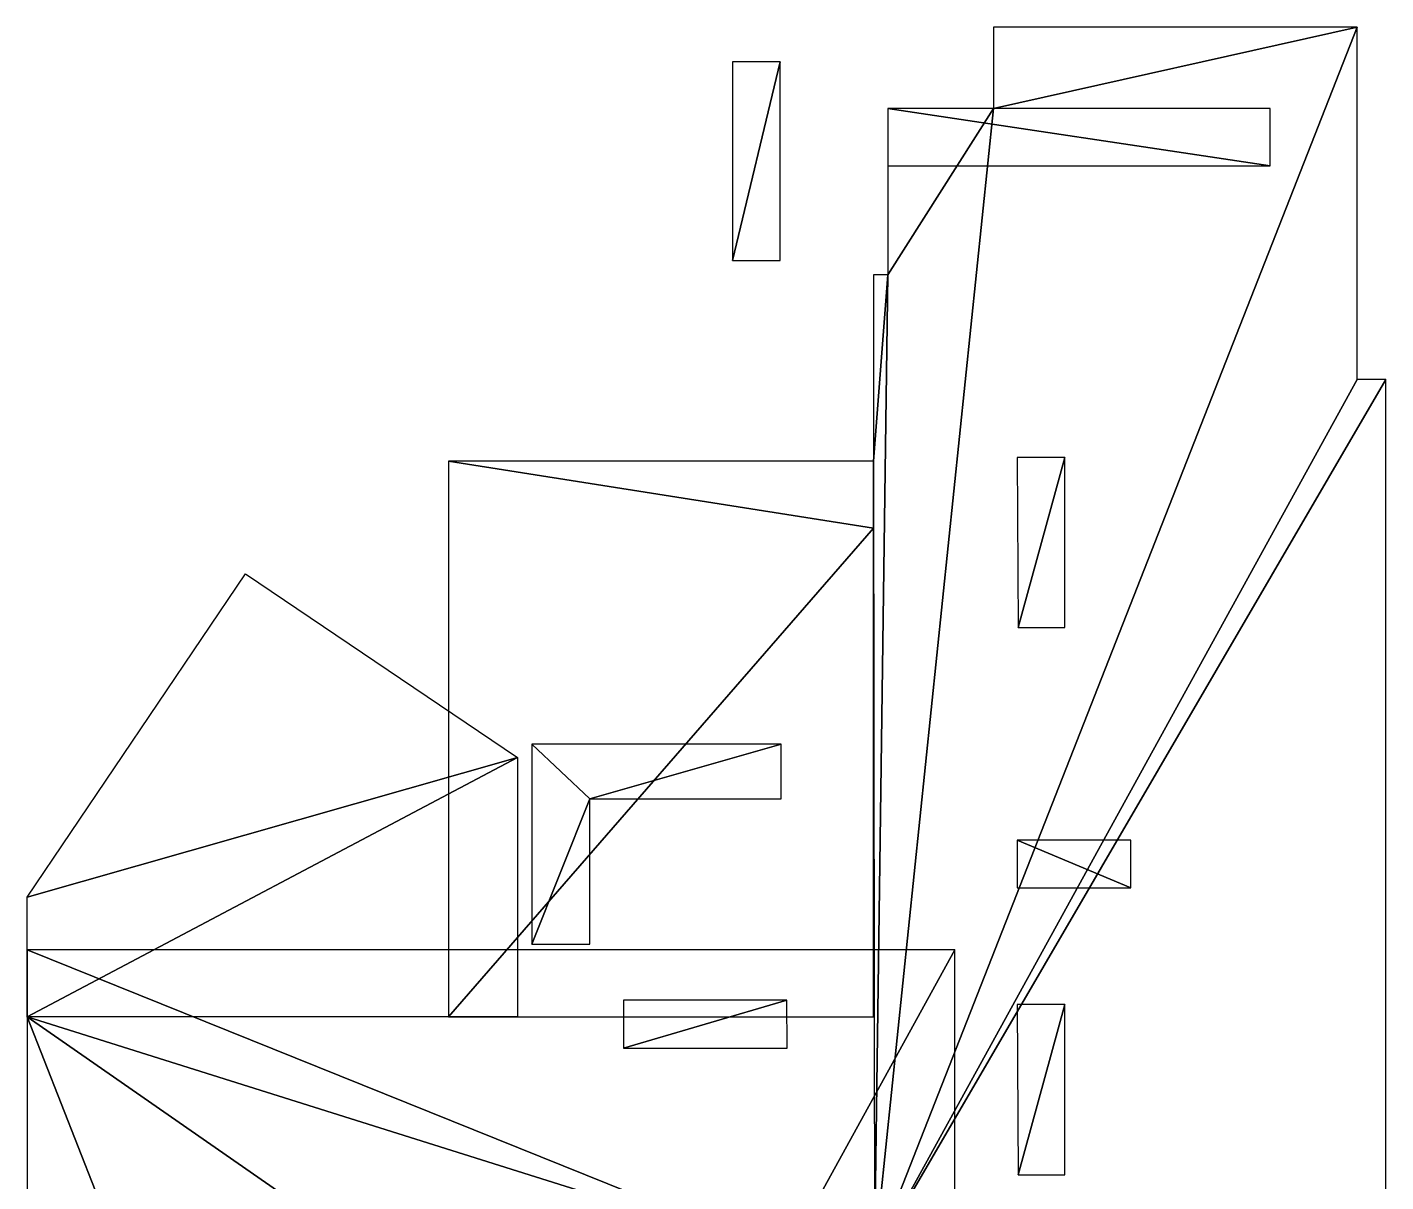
# Model space of a CAD drawing. Header units: feet. Extents: x -467 to 251, y -362 to 412.
# Drawn here: x 200.16 to 214.36, y 34.44 to 46.52 of the extents above; entities that cross this region are included whole.
import ezdxf

# ---------------------------------------------------------------- set-up
doc = ezdxf.new("R2010")
doc.units = ezdxf.units.FT
doc.header["$MEASUREMENT"] = 0
for name, color, linetype in [('10-MESADAS-3D', 6, 'Continuous'), ('10-TECHOS-3F-I-3D', 50, 'Continuous'), ('10-TECHOS-3F-S-3D', 10, 'Continuous'), ('11-MESADAS-3D', 6, 'Continuous'), ('11-TECHOS-3F-I-3D', 50, 'Continuous'), ('11-TECHOS-3F-S-3D', 10, 'Continuous')]:
    doc.layers.add(name, color=color, linetype=linetype)

msp = doc.modelspace()

# ---------------------------------------------------------------- meshes
at = {"layer": '10-MESADAS-3D'}
mesh = msp.add_polyface(dxfattribs=at)
corners = [(207.532, 44.075, 0.87), (208.032, 44.075, 0.87), (208.032, 46.152, 0.87), (207.532, 46.152, 0.87)]
mesh.append_faces([[corners[k] for k in face] for face in [(0, 2, 3, 3), (0, 1, 2, 2)]], dxfattribs={"vtx0": -1, "vtx1": -1, "vtx2": -1, "vtx3": -1})
mesh = msp.add_polyface(dxfattribs=at)
corners = [(207.532, 44.075, 0.84), (208.032, 44.075, 0.84), (208.032, 46.152, 0.84), (207.532, 46.152, 0.84)]
mesh.append_faces([[corners[k] for k in face] for face in [(0, 2, 3, 3), (0, 1, 2, 2)]], dxfattribs={"vtx0": -1, "vtx1": -1, "vtx2": -1, "vtx3": -1})
mesh = msp.add_polyface(dxfattribs=at)
corners = [(209.158, 45.665, 2.1), (209.158, 45.065, 2.1), (213.153, 45.065, 2.1), (213.153, 45.665, 2.1)]
mesh.append_faces([[corners[k] for k in face] for face in [(0, 2, 3, 3), (0, 1, 2, 2)]], dxfattribs={"vtx0": -1, "vtx1": -1, "vtx2": -1, "vtx3": -1})
mesh = msp.add_polyface(dxfattribs=at)
corners = [(209.158, 45.665, 2.07), (209.158, 45.065, 2.07), (213.153, 45.065, 2.07), (213.153, 45.665, 2.07)]
mesh.append_faces([[corners[k] for k in face] for face in [(0, 2, 3, 3), (0, 1, 2, 2)]], dxfattribs={"vtx0": -1, "vtx1": -1, "vtx2": -1, "vtx3": -1})
mesh = msp.add_polyface(dxfattribs=at)
corners = [(206.041, 38.444, 0.87), (208.042, 38.444, 0.87), (208.042, 39.019, 0.87), (205.433, 39.019, 0.87), (205.433, 36.927, 0.87), (206.041, 36.927, 0.87)]
mesh.append_faces([[corners[k] for k in face] for face in [(5, 0, 4, 4), (0, 3, 4, 4), (0, 2, 3, 3), (0, 1, 2, 2)]], dxfattribs={"vtx0": -1, "vtx1": -1, "vtx2": -1, "vtx3": -1})
mesh = msp.add_polyface(dxfattribs=at)
corners = [(206.041, 38.444, 0.84), (208.042, 38.444, 0.84), (208.042, 39.019, 0.84), (205.433, 39.019, 0.84), (205.433, 36.927, 0.84), (206.041, 36.927, 0.84)]
mesh.append_faces([[corners[k] for k in face] for face in [(5, 0, 4, 4), (0, 3, 4, 4), (0, 2, 3, 3), (0, 1, 2, 2)]], dxfattribs={"vtx0": -1, "vtx1": -1, "vtx2": -1, "vtx3": -1})
mesh = msp.add_polyface(dxfattribs=at)
corners = [(211.697, 37.515, 0.87), (211.697, 38.015, 0.87), (210.508, 38.015, 0.87), (210.508, 37.515, 0.87)]
mesh.append_faces([[corners[k] for k in face] for face in [(0, 2, 3, 3), (0, 1, 2, 2)]], dxfattribs={"vtx0": -1, "vtx1": -1, "vtx2": -1, "vtx3": -1})
mesh = msp.add_polyface(dxfattribs=at)
corners = [(211.697, 37.515, 0.84), (211.697, 38.015, 0.84), (210.508, 38.015, 0.84), (210.508, 37.515, 0.84)]
mesh.append_faces([[corners[k] for k in face] for face in [(0, 2, 3, 3), (0, 1, 2, 2)]], dxfattribs={"vtx0": -1, "vtx1": -1, "vtx2": -1, "vtx3": -1})
mesh = msp.add_polyface(dxfattribs=at)
corners = [(208.101, 36.341, 1), (206.394, 36.341, 1), (206.394, 35.84, 1), (208.103, 35.84, 1)]
mesh.append_faces([[corners[k] for k in face] for face in [(0, 2, 3, 3), (0, 1, 2, 2)]], dxfattribs={"vtx0": -1, "vtx1": -1, "vtx2": -1, "vtx3": -1})
mesh = msp.add_polyface(dxfattribs=at)
corners = [(208.101, 36.341, 0.97), (206.394, 36.341, 0.97), (206.394, 35.84, 0.97), (208.103, 35.84, 0.97)]
mesh.append_faces([[corners[k] for k in face] for face in [(0, 2, 3, 3), (0, 1, 2, 2)]], dxfattribs={"vtx0": -1, "vtx1": -1, "vtx2": -1, "vtx3": -1})
mesh = msp.add_polyface(dxfattribs=at)
corners = [(210.518, 34.515, 2.1), (211.008, 34.515, 2.1), (211.008, 36.295, 2.1), (210.508, 36.295, 2.1)]
mesh.append_faces([[corners[k] for k in face] for face in [(0, 2, 3, 3), (0, 1, 2, 2)]], dxfattribs={"vtx0": -1, "vtx1": -1, "vtx2": -1, "vtx3": -1})
mesh = msp.add_polyface(dxfattribs=at)
corners = [(210.518, 34.515, 2.07), (211.008, 34.515, 2.07), (211.008, 36.295, 2.07), (210.508, 36.295, 2.07)]
mesh.append_faces([[corners[k] for k in face] for face in [(0, 2, 3, 3), (0, 1, 2, 2)]], dxfattribs={"vtx0": -1, "vtx1": -1, "vtx2": -1, "vtx3": -1})
at = {"layer": '10-TECHOS-3F-I-3D'}
mesh = msp.add_polyface(dxfattribs=at)
corners = [(205.283, 38.877, 3.289), (205.283, 36.166, 3.744), (200.158, 36.165, 2.47), (200.158, 37.416, 2.26), (202.441, 40.797, 2.26)]
mesh.append_faces([[corners[k] for k in face] for face in [(0, 3, 4, 4), (0, 2, 3, 3), (0, 1, 2, 2)]], dxfattribs={"vtx0": -1, "vtx1": -1, "vtx2": -1, "vtx3": -1})
mesh = msp.add_polyface(dxfattribs=at)
corners = [(205.283, 38.877, 3.289), (205.283, 36.166, 3.744), (200.158, 36.165, 2.47), (200.158, 37.416, 2.26), (202.441, 40.797, 2.26)]
mesh.append_faces([[corners[k] for k in face] for face in [(0, 3, 4, 4), (0, 2, 3, 3), (0, 1, 2, 2)]], dxfattribs={"vtx0": -1, "vtx1": -1, "vtx2": -1, "vtx3": -1})
mesh = msp.add_polyface(dxfattribs=at)
corners = [(205.283, 38.877, 3.289), (205.283, 36.166, 3.744), (200.158, 36.165, 2.47), (200.158, 37.416, 2.26), (202.441, 40.797, 2.26)]
mesh.append_faces([[corners[k] for k in face] for face in [(0, 3, 4, 4), (0, 2, 3, 3), (0, 1, 2, 2)]], dxfattribs={"vtx0": -1, "vtx1": -1, "vtx2": -1, "vtx3": -1})
mesh = msp.add_polyface(dxfattribs=at)
corners = [(205.283, 38.877, 3.289), (205.283, 36.166, 3.744), (200.158, 36.165, 2.47), (200.158, 37.416, 2.26), (202.441, 40.797, 2.26)]
mesh.append_faces([[corners[k] for k in face] for face in [(0, 3, 4, 4), (0, 2, 3, 3), (0, 1, 2, 2)]], dxfattribs={"vtx0": -1, "vtx1": -1, "vtx2": -1, "vtx3": -1})
at = {"layer": '10-TECHOS-3F-S-3D'}
mesh = msp.add_polyface(dxfattribs=at)
corners = [(205.283, 38.877, 3.429), (205.283, 36.166, 3.884), (200.158, 36.165, 2.61), (200.158, 37.416, 2.4), (202.441, 40.797, 2.4)]
mesh.append_faces([[corners[k] for k in face] for face in [(0, 3, 4, 4), (0, 2, 3, 3), (0, 1, 2, 2)]], dxfattribs={"vtx0": -1, "vtx1": -1, "vtx2": -1, "vtx3": -1})
mesh = msp.add_polyface(dxfattribs=at)
corners = [(205.283, 38.877, 3.429), (205.283, 36.166, 3.884), (200.158, 36.165, 2.61), (200.158, 37.416, 2.4), (202.441, 40.797, 2.4)]
mesh.append_faces([[corners[k] for k in face] for face in [(0, 3, 4, 4), (0, 2, 3, 3), (0, 1, 2, 2)]], dxfattribs={"vtx0": -1, "vtx1": -1, "vtx2": -1, "vtx3": -1})
mesh = msp.add_polyface(dxfattribs=at)
corners = [(205.283, 38.877, 3.429), (205.283, 36.166, 3.884), (200.158, 36.165, 2.61), (200.158, 37.416, 2.4), (202.441, 40.797, 2.4)]
mesh.append_faces([[corners[k] for k in face] for face in [(0, 3, 4, 4), (0, 2, 3, 3), (0, 1, 2, 2)]], dxfattribs={"vtx0": -1, "vtx1": -1, "vtx2": -1, "vtx3": -1})
mesh = msp.add_polyface(dxfattribs=at)
corners = [(205.283, 38.877, 3.429), (205.283, 36.166, 3.884), (200.158, 36.165, 2.61), (200.158, 37.416, 2.4), (202.441, 40.797, 2.4)]
mesh.append_faces([[corners[k] for k in face] for face in [(0, 3, 4, 4), (0, 2, 3, 3), (0, 1, 2, 2)]], dxfattribs={"vtx0": -1, "vtx1": -1, "vtx2": -1, "vtx3": -1})
at = {"layer": '11-MESADAS-3D'}
mesh = msp.add_polyface(dxfattribs=at)
corners = [(207.532, 44.075, 3.87), (208.032, 44.075, 3.87), (208.032, 46.152, 3.87), (207.532, 46.152, 3.87)]
mesh.append_faces([[corners[k] for k in face] for face in [(0, 2, 3, 3), (0, 1, 2, 2)]], dxfattribs={"vtx0": -1, "vtx1": -1, "vtx2": -1, "vtx3": -1})
mesh = msp.add_polyface(dxfattribs=at)
corners = [(207.532, 44.075, 3.84), (208.032, 44.075, 3.84), (208.032, 46.152, 3.84), (207.532, 46.152, 3.84)]
mesh.append_faces([[corners[k] for k in face] for face in [(0, 2, 3, 3), (0, 1, 2, 2)]], dxfattribs={"vtx0": -1, "vtx1": -1, "vtx2": -1, "vtx3": -1})
mesh = msp.add_polyface(dxfattribs=at)
corners = [(209.158, 45.665, 5.1), (209.158, 45.065, 5.1), (213.153, 45.065, 5.1), (213.153, 45.665, 5.1)]
mesh.append_faces([[corners[k] for k in face] for face in [(0, 2, 3, 3), (0, 1, 2, 2)]], dxfattribs={"vtx0": -1, "vtx1": -1, "vtx2": -1, "vtx3": -1})
mesh = msp.add_polyface(dxfattribs=at)
corners = [(209.158, 45.665, 5.07), (209.158, 45.065, 5.07), (213.153, 45.065, 5.07), (213.153, 45.665, 5.07)]
mesh.append_faces([[corners[k] for k in face] for face in [(0, 2, 3, 3), (0, 1, 2, 2)]], dxfattribs={"vtx0": -1, "vtx1": -1, "vtx2": -1, "vtx3": -1})
mesh = msp.add_polyface(dxfattribs=at)
corners = [(210.518, 40.236, 5.1), (211.008, 40.236, 5.1), (211.008, 42.015, 5.1), (210.508, 42.015, 5.1)]
mesh.append_faces([[corners[k] for k in face] for face in [(0, 2, 3, 3), (0, 1, 2, 2)]], dxfattribs={"vtx0": -1, "vtx1": -1, "vtx2": -1, "vtx3": -1})
mesh = msp.add_polyface(dxfattribs=at)
corners = [(210.518, 40.236, 5.07), (211.008, 40.236, 5.07), (211.008, 42.015, 5.07), (210.508, 42.015, 5.07)]
mesh.append_faces([[corners[k] for k in face] for face in [(0, 2, 3, 3), (0, 1, 2, 2)]], dxfattribs={"vtx0": -1, "vtx1": -1, "vtx2": -1, "vtx3": -1})
mesh = msp.add_polyface(dxfattribs=at)
corners = [(206.041, 38.444, 3.87), (208.042, 38.444, 3.87), (208.042, 39.019, 3.87), (205.433, 39.019, 3.87), (205.433, 36.927, 3.87), (206.041, 36.927, 3.87)]
mesh.append_faces([[corners[k] for k in face] for face in [(5, 0, 4, 4), (0, 3, 4, 4), (0, 2, 3, 3), (0, 1, 2, 2)]], dxfattribs={"vtx0": -1, "vtx1": -1, "vtx2": -1, "vtx3": -1})
mesh = msp.add_polyface(dxfattribs=at)
corners = [(206.041, 38.444, 3.84), (208.042, 38.444, 3.84), (208.042, 39.019, 3.84), (205.433, 39.019, 3.84), (205.433, 36.927, 3.84), (206.041, 36.927, 3.84)]
mesh.append_faces([[corners[k] for k in face] for face in [(5, 0, 4, 4), (0, 3, 4, 4), (0, 2, 3, 3), (0, 1, 2, 2)]], dxfattribs={"vtx0": -1, "vtx1": -1, "vtx2": -1, "vtx3": -1})
mesh = msp.add_polyface(dxfattribs=at)
corners = [(211.697, 37.515, 3.87), (211.697, 38.015, 3.87), (210.508, 38.015, 3.87), (210.508, 37.515, 3.87)]
mesh.append_faces([[corners[k] for k in face] for face in [(0, 2, 3, 3), (0, 1, 2, 2)]], dxfattribs={"vtx0": -1, "vtx1": -1, "vtx2": -1, "vtx3": -1})
mesh = msp.add_polyface(dxfattribs=at)
corners = [(211.697, 37.515, 3.84), (211.697, 38.015, 3.84), (210.508, 38.015, 3.84), (210.508, 37.515, 3.84)]
mesh.append_faces([[corners[k] for k in face] for face in [(0, 2, 3, 3), (0, 1, 2, 2)]], dxfattribs={"vtx0": -1, "vtx1": -1, "vtx2": -1, "vtx3": -1})
mesh = msp.add_polyface(dxfattribs=at)
corners = [(208.101, 36.341, 4), (206.394, 36.341, 4), (206.394, 35.84, 4), (208.103, 35.84, 4)]
mesh.append_faces([[corners[k] for k in face] for face in [(0, 2, 3, 3), (0, 1, 2, 2)]], dxfattribs={"vtx0": -1, "vtx1": -1, "vtx2": -1, "vtx3": -1})
mesh = msp.add_polyface(dxfattribs=at)
corners = [(208.101, 36.341, 3.97), (206.394, 36.341, 3.97), (206.394, 35.84, 3.97), (208.103, 35.84, 3.97)]
mesh.append_faces([[corners[k] for k in face] for face in [(0, 2, 3, 3), (0, 1, 2, 2)]], dxfattribs={"vtx0": -1, "vtx1": -1, "vtx2": -1, "vtx3": -1})
mesh = msp.add_polyface(dxfattribs=at)
corners = [(210.518, 34.515, 5.1), (211.008, 34.515, 5.1), (211.008, 36.295, 5.1), (210.508, 36.295, 5.1)]
mesh.append_faces([[corners[k] for k in face] for face in [(0, 2, 3, 3), (0, 1, 2, 2)]], dxfattribs={"vtx0": -1, "vtx1": -1, "vtx2": -1, "vtx3": -1})
mesh = msp.add_polyface(dxfattribs=at)
corners = [(210.518, 34.515, 5.07), (211.008, 34.515, 5.07), (211.008, 36.295, 5.07), (210.508, 36.295, 5.07)]
mesh.append_faces([[corners[k] for k in face] for face in [(0, 2, 3, 3), (0, 1, 2, 2)]], dxfattribs={"vtx0": -1, "vtx1": -1, "vtx2": -1, "vtx3": -1})
at = {"layer": '11-TECHOS-3F-I-3D'}
mesh = msp.add_polyface(dxfattribs=at)
corners = [(209.016, 33.661, 6.964), (214.363, 33.661, 5.36), (214.363, 42.831, 5.36), (214.063, 42.831, 5.45), (214.063, 46.515, 5.45), (210.261, 46.515, 6.59), (210.261, 45.665, 6.59), (209.158, 45.665, 6.921), (209.158, 43.925, 6.921), (209.008, 43.925, 6.966), (209.008, 41.977, 6.966)]
mesh.append_faces([[corners[k] for k in face] for face in [(0, 8, 10, 10), (0, 6, 8, 8), (0, 4, 6, 6), (8, 9, 10, 10), (6, 7, 8, 8), (4, 5, 6, 6), (0, 3, 4, 4), (0, 2, 3, 3), (0, 1, 2, 2)]], dxfattribs={"vtx0": -1, "vtx1": -1, "vtx2": -1, "vtx3": -1})
mesh = msp.add_polyface(dxfattribs=at)
corners = [(209.016, 33.661, 6.964), (214.363, 33.661, 5.36), (214.363, 42.831, 5.36), (214.063, 42.831, 5.45), (214.063, 46.515, 5.45), (210.261, 46.515, 6.59), (210.261, 45.665, 6.59), (209.158, 45.665, 6.921), (209.158, 43.925, 6.921), (209.008, 43.925, 6.966), (209.008, 41.977, 6.966)]
mesh.append_faces([[corners[k] for k in face] for face in [(0, 8, 10, 10), (0, 6, 8, 8), (0, 4, 6, 6), (8, 9, 10, 10), (6, 7, 8, 8), (4, 5, 6, 6), (0, 3, 4, 4), (0, 2, 3, 3), (0, 1, 2, 2)]], dxfattribs={"vtx0": -1, "vtx1": -1, "vtx2": -1, "vtx3": -1})
mesh = msp.add_polyface(dxfattribs=at)
corners = [(209.016, 33.661, 6.964), (214.363, 33.661, 5.36), (214.363, 42.831, 5.36), (214.063, 42.831, 5.45), (214.063, 46.515, 5.45), (210.261, 46.515, 6.59), (210.261, 45.665, 6.59), (209.158, 45.665, 6.921), (209.158, 43.925, 6.921), (209.008, 43.925, 6.966), (209.008, 41.977, 6.966)]
mesh.append_faces([[corners[k] for k in face] for face in [(0, 8, 10, 10), (0, 6, 8, 8), (0, 4, 6, 6), (8, 9, 10, 10), (6, 7, 8, 8), (4, 5, 6, 6), (0, 3, 4, 4), (0, 2, 3, 3), (0, 1, 2, 2)]], dxfattribs={"vtx0": -1, "vtx1": -1, "vtx2": -1, "vtx3": -1})
mesh = msp.add_polyface(dxfattribs=at)
corners = [(209.016, 33.661, 6.964), (214.363, 33.661, 5.36), (214.363, 42.831, 5.36), (214.063, 42.831, 5.45), (214.063, 46.515, 5.45), (210.261, 46.515, 6.59), (210.261, 45.665, 6.59), (209.158, 45.665, 6.921), (209.158, 43.925, 6.921), (209.008, 43.925, 6.966), (209.008, 41.977, 6.966)]
mesh.append_faces([[corners[k] for k in face] for face in [(0, 8, 10, 10), (0, 6, 8, 8), (0, 4, 6, 6), (8, 9, 10, 10), (6, 7, 8, 8), (4, 5, 6, 6), (0, 3, 4, 4), (0, 2, 3, 3), (0, 1, 2, 2)]], dxfattribs={"vtx0": -1, "vtx1": -1, "vtx2": -1, "vtx3": -1})
mesh = msp.add_polyface(dxfattribs=at)
corners = [(209.008, 41.277, 6.966), (209.008, 41.977, 6.966), (204.564, 41.977, 5.633), (204.564, 36.165, 5.633), (209.008, 36.166, 6.966)]
mesh.append_faces([[corners[k] for k in face] for face in [(0, 3, 4, 4), (0, 2, 3, 3), (0, 1, 2, 2)]], dxfattribs={"vtx0": -1, "vtx1": -1, "vtx2": -1, "vtx3": -1})
mesh = msp.add_polyface(dxfattribs=at)
corners = [(209.008, 41.277, 6.966), (209.008, 41.977, 6.966), (204.564, 41.977, 5.633), (204.564, 36.165, 5.633), (209.008, 36.166, 6.966)]
mesh.append_faces([[corners[k] for k in face] for face in [(0, 3, 4, 4), (0, 2, 3, 3), (0, 1, 2, 2)]], dxfattribs={"vtx0": -1, "vtx1": -1, "vtx2": -1, "vtx3": -1})
mesh = msp.add_polyface(dxfattribs=at)
corners = [(209.008, 41.277, 6.966), (209.008, 41.977, 6.966), (204.564, 41.977, 5.633), (204.564, 36.165, 5.633), (209.008, 36.166, 6.966)]
mesh.append_faces([[corners[k] for k in face] for face in [(0, 3, 4, 4), (0, 2, 3, 3), (0, 1, 2, 2)]], dxfattribs={"vtx0": -1, "vtx1": -1, "vtx2": -1, "vtx3": -1})
mesh = msp.add_polyface(dxfattribs=at)
corners = [(209.008, 41.277, 6.966), (209.008, 41.977, 6.966), (204.564, 41.977, 5.633), (204.564, 36.165, 5.633), (209.008, 36.166, 6.966)]
mesh.append_faces([[corners[k] for k in face] for face in [(0, 3, 4, 4), (0, 2, 3, 3), (0, 1, 2, 2)]], dxfattribs={"vtx0": -1, "vtx1": -1, "vtx2": -1, "vtx3": -1})
mesh = msp.add_polyface(dxfattribs=at)
corners = [(202.113, 31.181, 7.015), (202.113, 29.165, 6.41), (205.45, 29.165, 6.41), (205.482, 29.349, 6.465), (205.558, 29.685, 6.566), (205.721, 30.096, 6.689), (206.112, 30.562, 6.829), (206.343, 30.774, 6.892), (206.495, 30.86, 6.918), (206.994, 31.034, 6.97), (207.428, 31.11, 6.993), (207.797, 31.066, 6.98), (208.098, 31.001, 6.961), (208.098, 33.665, 7.76), (209.858, 33.665, 7.76), (209.858, 36.865, 8.72), (200.158, 36.865, 8.72), (200.158, 36.165, 8.51), (200.158, 31.181, 7.015)]
mesh.append_faces([[corners[k] for k in face] for face in [(18, 0, 17, 17), (0, 10, 17, 17), (10, 13, 17, 17), (10, 11, 13, 13), (13, 16, 17, 17), (13, 15, 16, 16), (13, 14, 15, 15), (11, 12, 13, 13), (0, 9, 10, 10), (0, 8, 9, 9), (0, 7, 8, 8), (0, 6, 7, 7), (0, 5, 6, 6), (0, 4, 5, 5), (0, 3, 4, 4), (0, 2, 3, 3), (0, 1, 2, 2)]], dxfattribs={"vtx0": -1, "vtx1": -1, "vtx2": -1, "vtx3": -1})
mesh = msp.add_polyface(dxfattribs=at)
corners = [(202.113, 31.181, 6.475), (202.113, 29.165, 5.87), (205.45, 29.165, 5.87), (205.482, 29.349, 5.925), (205.558, 29.685, 6.026), (205.721, 30.096, 6.149), (206.112, 30.562, 6.289), (206.343, 30.774, 6.352), (206.495, 30.86, 6.378), (206.994, 31.034, 6.43), (207.428, 31.11, 6.453), (207.797, 31.066, 6.44), (208.098, 31.001, 6.421), (208.098, 33.665, 7.22), (209.858, 33.665, 7.22), (209.858, 36.865, 8.18), (200.158, 36.865, 8.18), (200.158, 36.165, 7.97), (200.158, 31.181, 6.475)]
mesh.append_faces([[corners[k] for k in face] for face in [(18, 0, 17, 17), (0, 10, 17, 17), (10, 13, 17, 17), (10, 11, 13, 13), (13, 16, 17, 17), (13, 15, 16, 16), (13, 14, 15, 15), (11, 12, 13, 13), (0, 9, 10, 10), (0, 8, 9, 9), (0, 7, 8, 8), (0, 6, 7, 7), (0, 5, 6, 6), (0, 4, 5, 5), (0, 3, 4, 4), (0, 2, 3, 3), (0, 1, 2, 2)]], dxfattribs={"vtx0": -1, "vtx1": -1, "vtx2": -1, "vtx3": -1})
mesh = msp.add_polyface(dxfattribs=at)
corners = [(202.113, 31.181, 6.475), (202.113, 29.165, 5.87), (205.45, 29.165, 5.87), (205.482, 29.349, 5.925), (205.558, 29.685, 6.026), (205.721, 30.096, 6.149), (206.112, 30.562, 6.289), (206.343, 30.774, 6.352), (206.495, 30.86, 6.378), (206.994, 31.034, 6.43), (207.428, 31.11, 6.453), (207.797, 31.066, 6.44), (208.098, 31.001, 6.421), (208.098, 33.665, 7.22), (209.858, 33.665, 7.22), (209.858, 36.865, 8.18), (200.158, 36.865, 8.18), (200.158, 36.165, 7.97), (200.158, 31.181, 6.475)]
mesh.append_faces([[corners[k] for k in face] for face in [(18, 0, 17, 17), (0, 10, 17, 17), (10, 13, 17, 17), (10, 11, 13, 13), (13, 16, 17, 17), (13, 15, 16, 16), (13, 14, 15, 15), (11, 12, 13, 13), (0, 9, 10, 10), (0, 8, 9, 9), (0, 7, 8, 8), (0, 6, 7, 7), (0, 5, 6, 6), (0, 4, 5, 5), (0, 3, 4, 4), (0, 2, 3, 3), (0, 1, 2, 2)]], dxfattribs={"vtx0": -1, "vtx1": -1, "vtx2": -1, "vtx3": -1})
at = {"layer": '11-TECHOS-3F-S-3D'}
mesh = msp.add_polyface(dxfattribs=at)
corners = [(209.016, 33.661, 7.104), (214.363, 33.661, 5.5), (214.363, 42.831, 5.5), (214.063, 42.831, 5.59), (214.063, 46.515, 5.59), (210.261, 46.515, 6.73), (210.261, 45.665, 6.73), (209.158, 45.665, 7.061), (209.158, 43.925, 7.061), (209.008, 43.925, 7.106), (209.008, 41.977, 7.106)]
mesh.append_faces([[corners[k] for k in face] for face in [(0, 8, 10, 10), (0, 6, 8, 8), (0, 4, 6, 6), (8, 9, 10, 10), (6, 7, 8, 8), (4, 5, 6, 6), (0, 3, 4, 4), (0, 2, 3, 3), (0, 1, 2, 2)]], dxfattribs={"vtx0": -1, "vtx1": -1, "vtx2": -1, "vtx3": -1})
mesh = msp.add_polyface(dxfattribs=at)
corners = [(209.016, 33.661, 7.104), (214.363, 33.661, 5.5), (214.363, 42.831, 5.5), (214.063, 42.831, 5.59), (214.063, 46.515, 5.59), (210.261, 46.515, 6.73), (210.261, 45.665, 6.73), (209.158, 45.665, 7.061), (209.158, 43.925, 7.061), (209.008, 43.925, 7.106), (209.008, 41.977, 7.106)]
mesh.append_faces([[corners[k] for k in face] for face in [(0, 8, 10, 10), (0, 6, 8, 8), (0, 4, 6, 6), (8, 9, 10, 10), (6, 7, 8, 8), (4, 5, 6, 6), (0, 3, 4, 4), (0, 2, 3, 3), (0, 1, 2, 2)]], dxfattribs={"vtx0": -1, "vtx1": -1, "vtx2": -1, "vtx3": -1})
mesh = msp.add_polyface(dxfattribs=at)
corners = [(209.016, 33.661, 7.104), (214.363, 33.661, 5.5), (214.363, 42.831, 5.5), (214.063, 42.831, 5.59), (214.063, 46.515, 5.59), (210.261, 46.515, 6.73), (210.261, 45.665, 6.73), (209.158, 45.665, 7.061), (209.158, 43.925, 7.061), (209.008, 43.925, 7.106), (209.008, 41.977, 7.106)]
mesh.append_faces([[corners[k] for k in face] for face in [(0, 8, 10, 10), (0, 6, 8, 8), (0, 4, 6, 6), (8, 9, 10, 10), (6, 7, 8, 8), (4, 5, 6, 6), (0, 3, 4, 4), (0, 2, 3, 3), (0, 1, 2, 2)]], dxfattribs={"vtx0": -1, "vtx1": -1, "vtx2": -1, "vtx3": -1})
mesh = msp.add_polyface(dxfattribs=at)
corners = [(209.016, 33.661, 7.104), (214.363, 33.661, 5.5), (214.363, 42.831, 5.5), (214.063, 42.831, 5.59), (214.063, 46.515, 5.59), (210.261, 46.515, 6.73), (210.261, 45.665, 6.73), (209.158, 45.665, 7.061), (209.158, 43.925, 7.061), (209.008, 43.925, 7.106), (209.008, 41.977, 7.106)]
mesh.append_faces([[corners[k] for k in face] for face in [(0, 8, 10, 10), (0, 6, 8, 8), (0, 4, 6, 6), (8, 9, 10, 10), (6, 7, 8, 8), (4, 5, 6, 6), (0, 3, 4, 4), (0, 2, 3, 3), (0, 1, 2, 2)]], dxfattribs={"vtx0": -1, "vtx1": -1, "vtx2": -1, "vtx3": -1})
mesh = msp.add_polyface(dxfattribs=at)
corners = [(209.008, 41.277, 7.106), (209.008, 41.977, 7.106), (204.564, 41.977, 5.773), (204.564, 36.165, 5.773), (209.008, 36.166, 7.106)]
mesh.append_faces([[corners[k] for k in face] for face in [(0, 3, 4, 4), (0, 2, 3, 3), (0, 1, 2, 2)]], dxfattribs={"vtx0": -1, "vtx1": -1, "vtx2": -1, "vtx3": -1})
mesh = msp.add_polyface(dxfattribs=at)
corners = [(209.008, 41.277, 7.106), (209.008, 41.977, 7.106), (204.564, 41.977, 5.773), (204.564, 36.165, 5.773), (209.008, 36.166, 7.106)]
mesh.append_faces([[corners[k] for k in face] for face in [(0, 3, 4, 4), (0, 2, 3, 3), (0, 1, 2, 2)]], dxfattribs={"vtx0": -1, "vtx1": -1, "vtx2": -1, "vtx3": -1})
mesh = msp.add_polyface(dxfattribs=at)
corners = [(209.008, 41.277, 7.106), (209.008, 41.977, 7.106), (204.564, 41.977, 5.773), (204.564, 36.165, 5.773), (209.008, 36.166, 7.106)]
mesh.append_faces([[corners[k] for k in face] for face in [(0, 3, 4, 4), (0, 2, 3, 3), (0, 1, 2, 2)]], dxfattribs={"vtx0": -1, "vtx1": -1, "vtx2": -1, "vtx3": -1})
mesh = msp.add_polyface(dxfattribs=at)
corners = [(209.008, 41.277, 7.106), (209.008, 41.977, 7.106), (204.564, 41.977, 5.773), (204.564, 36.165, 5.773), (209.008, 36.166, 7.106)]
mesh.append_faces([[corners[k] for k in face] for face in [(0, 3, 4, 4), (0, 2, 3, 3), (0, 1, 2, 2)]], dxfattribs={"vtx0": -1, "vtx1": -1, "vtx2": -1, "vtx3": -1})
mesh = msp.add_polyface(dxfattribs=at)
corners = [(202.113, 31.181, 7.155), (202.113, 29.165, 6.55), (205.45, 29.165, 6.55), (205.482, 29.349, 6.605), (205.558, 29.685, 6.706), (205.721, 30.096, 6.829), (206.112, 30.562, 6.969), (206.343, 30.774, 7.032), (206.495, 30.86, 7.058), (206.994, 31.034, 7.11), (207.428, 31.11, 7.133), (207.797, 31.066, 7.12), (208.098, 31.001, 7.101), (208.098, 33.665, 7.9), (209.858, 33.665, 7.9), (209.858, 36.865, 8.86), (200.158, 36.865, 8.86), (200.158, 36.165, 8.65), (200.158, 31.181, 7.155)]
mesh.append_faces([[corners[k] for k in face] for face in [(18, 0, 17, 17), (0, 10, 17, 17), (10, 13, 17, 17), (10, 11, 13, 13), (13, 16, 17, 17), (13, 15, 16, 16), (13, 14, 15, 15), (11, 12, 13, 13), (0, 9, 10, 10), (0, 8, 9, 9), (0, 7, 8, 8), (0, 6, 7, 7), (0, 5, 6, 6), (0, 4, 5, 5), (0, 3, 4, 4), (0, 2, 3, 3), (0, 1, 2, 2)]], dxfattribs={"vtx0": -1, "vtx1": -1, "vtx2": -1, "vtx3": -1})
mesh = msp.add_polyface(dxfattribs=at)
corners = [(202.113, 31.181, 6.615), (202.113, 29.165, 6.01), (205.45, 29.165, 6.01), (205.482, 29.349, 6.065), (205.558, 29.685, 6.166), (205.721, 30.096, 6.289), (206.112, 30.562, 6.429), (206.343, 30.774, 6.492), (206.495, 30.86, 6.518), (206.994, 31.034, 6.57), (207.428, 31.11, 6.593), (207.797, 31.066, 6.58), (208.098, 31.001, 6.561), (208.098, 33.665, 7.36), (209.858, 33.665, 7.36), (209.858, 36.865, 8.32), (200.158, 36.865, 8.32), (200.158, 36.165, 8.11), (200.158, 31.181, 6.615)]
mesh.append_faces([[corners[k] for k in face] for face in [(18, 0, 17, 17), (0, 10, 17, 17), (10, 13, 17, 17), (10, 11, 13, 13), (13, 16, 17, 17), (13, 15, 16, 16), (13, 14, 15, 15), (11, 12, 13, 13), (0, 9, 10, 10), (0, 8, 9, 9), (0, 7, 8, 8), (0, 6, 7, 7), (0, 5, 6, 6), (0, 4, 5, 5), (0, 3, 4, 4), (0, 2, 3, 3), (0, 1, 2, 2)]], dxfattribs={"vtx0": -1, "vtx1": -1, "vtx2": -1, "vtx3": -1})
mesh = msp.add_polyface(dxfattribs=at)
corners = [(202.113, 31.181, 6.615), (202.113, 29.165, 6.01), (205.45, 29.165, 6.01), (205.482, 29.349, 6.065), (205.558, 29.685, 6.166), (205.721, 30.096, 6.289), (206.112, 30.562, 6.429), (206.343, 30.774, 6.492), (206.495, 30.86, 6.518), (206.994, 31.034, 6.57), (207.428, 31.11, 6.593), (207.797, 31.066, 6.58), (208.098, 31.001, 6.561), (208.098, 33.665, 7.36), (209.858, 33.665, 7.36), (209.858, 36.865, 8.32), (200.158, 36.865, 8.32), (200.158, 36.165, 8.11), (200.158, 31.181, 6.615)]
mesh.append_faces([[corners[k] for k in face] for face in [(18, 0, 17, 17), (0, 10, 17, 17), (10, 13, 17, 17), (10, 11, 13, 13), (13, 16, 17, 17), (13, 15, 16, 16), (13, 14, 15, 15), (11, 12, 13, 13), (0, 9, 10, 10), (0, 8, 9, 9), (0, 7, 8, 8), (0, 6, 7, 7), (0, 5, 6, 6), (0, 4, 5, 5), (0, 3, 4, 4), (0, 2, 3, 3), (0, 1, 2, 2)]], dxfattribs={"vtx0": -1, "vtx1": -1, "vtx2": -1, "vtx3": -1})

doc.saveas('drawing.dxf')
